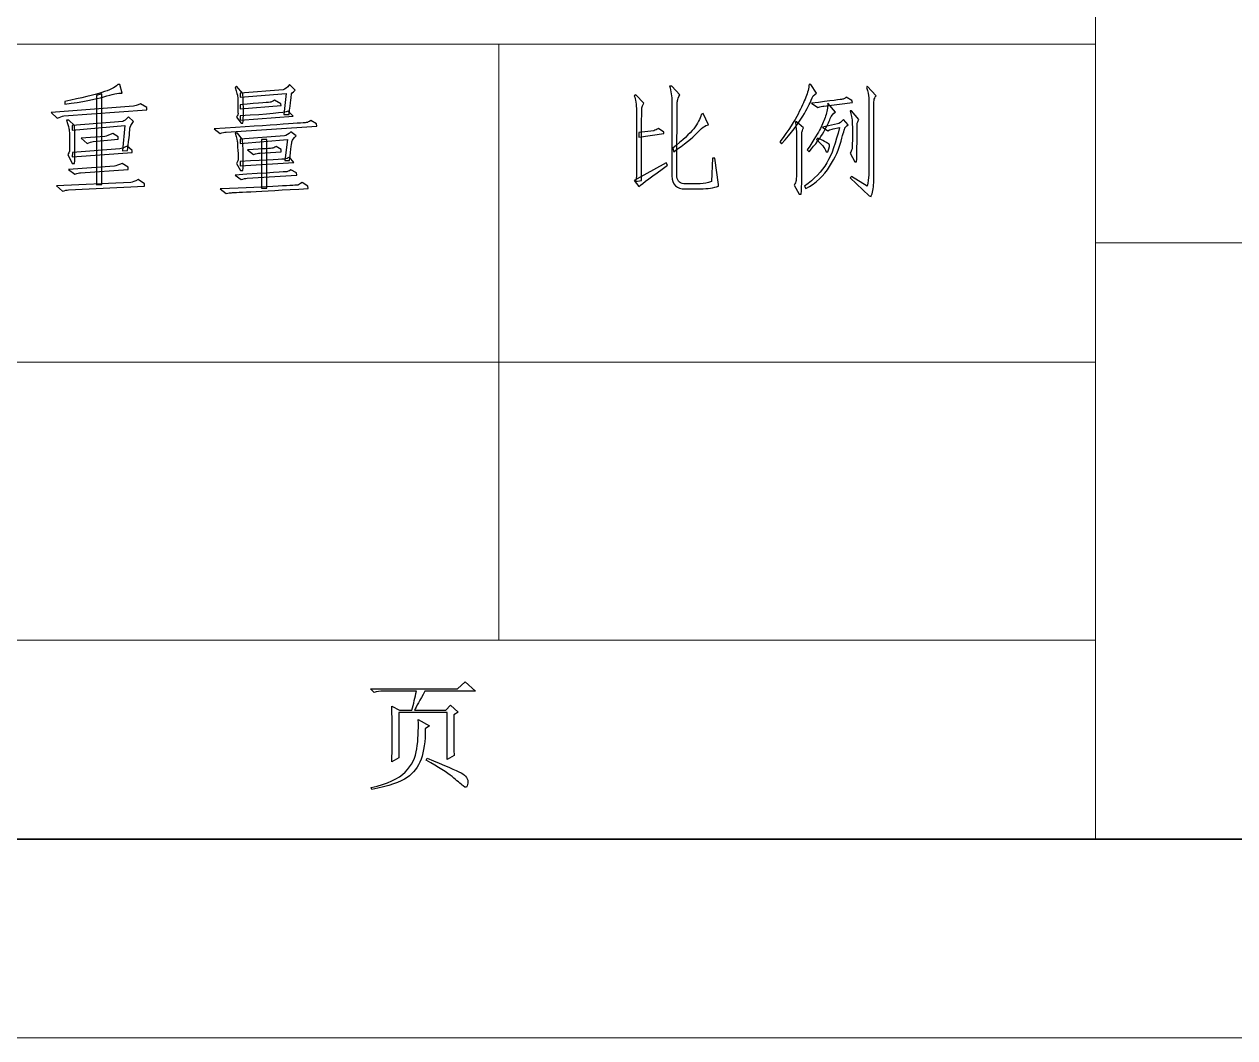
# Model space of a CAD drawing. Header units: millimetres. Extents: x -894 to 2281, y 379 to 1725.
# Drawn here: x -316.6 to -179.7, y 378.7 to 493.3 of the extents above; entities that cross this region are included whole.
import ezdxf

# ---------------------------------------------------------------- set-up
doc = ezdxf.new("R2010")
doc.units = ezdxf.units.MM
doc.layers.add('layer 1', color=7, linetype='Continuous')

msp = doc.modelspace()

# ---------------------------------------------------------------- linework, layer by layer
at = {"layer": 'layer 1', "color": 1, "lineweight": 9}
for points in [[(-195.427, 603.34), (-195.427, 603.34), (-195.427, 401.164), (-195.427, 401.164)], [(-195.427, 491.02), (-195.427, 491.02), (-773.752, 491.02), (-773.752, 491.02)], [(-262.898, 491.02), (-262.898, 491.02), (-262.898, 491.02), (-262.898, 491.02)], [(-262.898, 491.02), (-262.898, 491.02), (-262.898, 423.628), (-262.898, 423.628)], [(-195.427, 491.02), (-195.427, 491.02), (-195.427, 491.02), (-195.427, 491.02)], [(93.735, 468.556), (93.735, 468.556), (-195.427, 468.556), (-195.427, 468.556)], [(-195.427, 455.078), (-195.427, 455.078), (-484.589, 455.078), (-484.589, 455.078)], [(-195.427, 455.078), (-195.427, 455.078), (-195.427, 455.078), (-195.427, 455.078)], [(-195.427, 423.628), (-195.427, 423.628), (-773.752, 423.628), (-773.752, 423.628)], [(-195.427, 423.628), (-195.427, 423.628), (-195.427, 423.628), (-195.427, 423.628)], [(-894.236, 378.7), (-894.236, 378.7), (117.832, 378.7), (117.832, 378.7)]]:
    msp.add_open_spline(points, degree=3, dxfattribs=at)
at = {"layer": 'layer 1', "color": 1}
for points, knots in [([(-307.56, 485.068), (-308.508, 484.787), (-309.981, 484.506), (-311.983, 484.225), (-311.983, 484.225), (-311.983, 484.225), (-311.983, 484.54), (-311.983, 484.54), (-311.983, 484.54), (-310.053, 484.926), (-308.658, 485.258), (-307.798, 485.539), (-307.798, 485.539), (-306.938, 485.82), (-306.331, 486.119), (-305.981, 486.436), (-305.981, 486.436), (-305.981, 486.436), (-305.769, 486.436), (-305.769, 486.436), (-305.769, 486.436), (-305.769, 486.436), (-305.507, 485.488), (-305.507, 485.488), (-305.507, 485.488), (-305.929, 485.488), (-306.612, 485.348), (-307.56, 485.068)], [0, 0, 0, 0, 0.1428571, 0.1428571, 0.1428571, 0.1428571, 0.2857143, 0.2857143, 0.2857143, 0.2857143, 0.4285714, 0.4285714, 0.4285714, 0.4285714, 0.5714286, 0.5714286, 0.5714286, 0.5714286, 0.7142857, 0.7142857, 0.7142857, 0.7142857, 0.8571429, 0.8571429, 0.8571429, 0.8571429, 1, 1, 1, 1]), ([(-291.83, 485.436), (-291.76, 483.785), (-291.76, 482.662), (-291.83, 482.066), (-291.83, 482.066), (-291.83, 482.066), (-292.041, 482.066), (-292.041, 482.066), (-292.041, 482.066), (-292.041, 482.066), (-292.567, 482.749), (-292.567, 482.749), (-292.567, 482.749), (-292.425, 482.96), (-292.365, 483.102), (-292.383, 483.172), (-292.383, 483.172), (-292.401, 483.241), (-292.41, 483.558), (-292.41, 484.12), (-292.41, 484.12), (-292.41, 484.681), (-292.419, 485.014), (-292.434, 485.119), (-292.434, 485.119), (-292.452, 485.225), (-292.549, 485.557), (-292.724, 486.119), (-292.724, 486.119), (-292.724, 486.119), (-292.567, 486.278), (-292.567, 486.278), (-292.567, 486.278), (-292.567, 486.278), (-291.83, 485.436), (-291.83, 485.436)], [0, 0, 0, 0, 0.1111111, 0.1111111, 0.1111111, 0.1111111, 0.2222222, 0.2222222, 0.2222222, 0.2222222, 0.3333333, 0.3333333, 0.3333333, 0.3333333, 0.4444444, 0.4444444, 0.4444444, 0.4444444, 0.5555556, 0.5555556, 0.5555556, 0.5555556, 0.6666667, 0.6666667, 0.6666667, 0.6666667, 0.7777778, 0.7777778, 0.7777778, 0.7777778, 0.8888889, 0.8888889, 0.8888889, 0.8888889, 1, 1, 1, 1]), ([(-286.618, 483.066), (-286.618, 483.066), (-287.196, 483.066), (-287.196, 483.066), (-287.196, 483.066), (-287.196, 483.066), (-286.933, 485.436), (-286.933, 485.436), (-286.933, 485.436), (-286.933, 485.436), (-292.144, 485.014), (-292.144, 485.014), (-292.144, 485.014), (-292.144, 485.014), (-292.144, 485.488), (-292.144, 485.488), (-292.144, 485.488), (-292.144, 485.488), (-287.301, 485.856), (-287.301, 485.856), (-287.301, 485.856), (-287.09, 485.892), (-286.845, 486.085), (-286.564, 486.436), (-286.564, 486.436), (-286.564, 486.436), (-285.933, 485.804), (-285.933, 485.804), (-285.933, 485.804), (-286.214, 485.557), (-286.353, 485.391), (-286.353, 485.303), (-286.353, 485.303), (-286.353, 485.216), (-286.441, 484.47), (-286.618, 483.066)], [0, 0, 0, 0, 0.1111111, 0.1111111, 0.1111111, 0.1111111, 0.2222222, 0.2222222, 0.2222222, 0.2222222, 0.3333333, 0.3333333, 0.3333333, 0.3333333, 0.4444444, 0.4444444, 0.4444444, 0.4444444, 0.5555556, 0.5555556, 0.5555556, 0.5555556, 0.6666667, 0.6666667, 0.6666667, 0.6666667, 0.7777778, 0.7777778, 0.7777778, 0.7777778, 0.8888889, 0.8888889, 0.8888889, 0.8888889, 1, 1, 1, 1]), ([(-238.749, 478.117), (-238.749, 478.117), (-238.486, 478.117), (-238.486, 478.117), (-238.486, 478.117), (-238.486, 478.117), (-238.066, 475.168), (-238.066, 475.168), (-238.066, 475.168), (-238.066, 475.168), (-238.066, 474.959), (-238.066, 474.959), (-238.066, 474.959), (-238.591, 474.781), (-239.259, 474.678), (-240.065, 474.642), (-240.065, 474.642), (-240.065, 474.642), (-241.804, 474.642), (-241.804, 474.642), (-241.804, 474.642), (-242.785, 474.642), (-243.295, 475.134), (-243.331, 476.116), (-243.331, 476.116), (-243.331, 476.116), (-243.331, 484.488), (-243.331, 484.488), (-243.331, 484.488), (-243.331, 485.119), (-243.419, 485.717), (-243.594, 486.278), (-243.594, 486.278), (-243.594, 486.278), (-243.331, 486.278), (-243.331, 486.278), (-243.331, 486.278), (-243.331, 486.278), (-242.435, 485.276), (-242.435, 485.276), (-242.435, 485.276), (-242.577, 484.996), (-242.664, 484.787), (-242.698, 484.645), (-242.698, 484.645), (-242.734, 484.506), (-242.752, 481.626), (-242.752, 476.01), (-242.752, 476.01), (-242.716, 475.484), (-242.383, 475.222), (-241.75, 475.222), (-241.75, 475.222), (-241.75, 475.222), (-240.119, 475.222), (-240.119, 475.222), (-240.119, 475.222), (-239.697, 475.255), (-239.277, 475.343), (-238.854, 475.484), (-238.854, 475.484), (-238.854, 475.484), (-238.749, 478.117), (-238.749, 478.117)], [0, 0, 0, 0, 0.0625, 0.0625, 0.0625, 0.0625, 0.125, 0.125, 0.125, 0.125, 0.1875, 0.1875, 0.1875, 0.1875, 0.25, 0.25, 0.25, 0.25, 0.3125, 0.3125, 0.3125, 0.3125, 0.375, 0.375, 0.375, 0.375, 0.4375, 0.4375, 0.4375, 0.4375, 0.5, 0.5, 0.5, 0.5, 0.5625, 0.5625, 0.5625, 0.5625, 0.625, 0.625, 0.625, 0.625, 0.6875, 0.6875, 0.6875, 0.6875, 0.75, 0.75, 0.75, 0.75, 0.8125, 0.8125, 0.8125, 0.8125, 0.875, 0.875, 0.875, 0.875, 0.9375, 0.9375, 0.9375, 0.9375, 1, 1, 1, 1]), ([(-226.968, 485.488), (-227.249, 485.312), (-227.451, 485.05), (-227.572, 484.697), (-227.572, 484.697), (-227.696, 484.346), (-228.012, 483.742), (-228.52, 482.882), (-228.52, 482.882), (-229.03, 482.021), (-229.827, 480.977), (-230.917, 479.748), (-230.917, 479.748), (-230.917, 479.748), (-231.126, 479.959), (-231.126, 479.959), (-231.126, 479.959), (-230.108, 481.327), (-229.416, 482.381), (-229.048, 483.118), (-229.048, 483.118), (-228.68, 483.854), (-228.39, 484.488), (-228.179, 485.014), (-228.179, 485.014), (-227.967, 485.539), (-227.844, 486.031), (-227.81, 486.487), (-227.81, 486.487), (-227.81, 486.487), (-227.599, 486.436), (-227.599, 486.436), (-227.599, 486.436), (-227.599, 486.436), (-226.968, 485.488), (-226.968, 485.488)], [0, 0, 0, 0, 0.1111111, 0.1111111, 0.1111111, 0.1111111, 0.2222222, 0.2222222, 0.2222222, 0.2222222, 0.3333333, 0.3333333, 0.3333333, 0.3333333, 0.4444444, 0.4444444, 0.4444444, 0.4444444, 0.5555556, 0.5555556, 0.5555556, 0.5555556, 0.6666667, 0.6666667, 0.6666667, 0.6666667, 0.7777778, 0.7777778, 0.7777778, 0.7777778, 0.8888889, 0.8888889, 0.8888889, 0.8888889, 1, 1, 1, 1]), ([(-221.228, 474.959), (-221.123, 475.415), (-221.071, 475.835), (-221.071, 476.221), (-221.071, 476.221), (-221.071, 476.221), (-221.071, 484.962), (-221.071, 484.962), (-221.071, 484.962), (-221.071, 485.243), (-221.159, 485.629), (-221.334, 486.119), (-221.334, 486.119), (-221.334, 486.119), (-221.228, 486.278), (-221.228, 486.278), (-221.228, 486.278), (-221.228, 486.278), (-220.229, 485.171), (-220.229, 485.171), (-220.229, 485.171), (-220.368, 484.996), (-220.446, 484.838), (-220.464, 484.697), (-220.464, 484.697), (-220.482, 484.558), (-220.491, 481.433), (-220.491, 475.327), (-220.491, 475.327), (-220.527, 474.694), (-220.631, 474.186), (-220.808, 473.8), (-220.808, 473.8), (-220.808, 473.8), (-221.017, 473.851), (-221.017, 473.851), (-221.017, 473.851), (-221.017, 473.851), (-223.176, 475.904), (-223.176, 475.904), (-223.176, 475.904), (-223.176, 475.904), (-223.019, 476.064), (-223.019, 476.064), (-223.019, 476.064), (-223.019, 476.064), (-221.228, 474.959), (-221.228, 474.959)], [0, 0, 0, 0, 0.0833333, 0.0833333, 0.0833333, 0.0833333, 0.1666667, 0.1666667, 0.1666667, 0.1666667, 0.25, 0.25, 0.25, 0.25, 0.3333333, 0.3333333, 0.3333333, 0.3333333, 0.4166667, 0.4166667, 0.4166667, 0.4166667, 0.5, 0.5, 0.5, 0.5, 0.5833333, 0.5833333, 0.5833333, 0.5833333, 0.6666667, 0.6666667, 0.6666667, 0.6666667, 0.75, 0.75, 0.75, 0.75, 0.8333333, 0.8333333, 0.8333333, 0.8333333, 0.9166667, 0.9166667, 0.9166667, 0.9166667, 1, 1, 1, 1]), ([(-308.402, 475.116), (-308.402, 475.116), (-308.402, 485.225), (-308.402, 485.225), (-308.402, 485.225), (-308.402, 485.225), (-307.771, 485.382), (-307.771, 485.382), (-307.771, 485.382), (-307.771, 485.382), (-307.771, 475.168), (-307.771, 475.168), (-307.771, 475.168), (-307.771, 475.168), (-308.402, 475.116), (-308.402, 475.116)], [0, 0, 0, 0, 0.25, 0.25, 0.25, 0.25, 0.5, 0.5, 0.5, 0.5, 0.75, 0.75, 0.75, 0.75, 1, 1, 1, 1]), ([(-292.144, 484.171), (-289.898, 484.346), (-288.741, 484.443), (-288.672, 484.461), (-288.672, 484.461), (-288.6, 484.479), (-288.46, 484.558), (-288.249, 484.697), (-288.249, 484.697), (-288.249, 484.697), (-287.564, 484.277), (-287.564, 484.277), (-287.564, 484.277), (-287.564, 484.277), (-287.512, 484.066), (-287.512, 484.066), (-287.512, 484.066), (-287.512, 484.066), (-292.144, 483.697), (-292.144, 483.697), (-292.144, 483.697), (-292.144, 483.697), (-292.144, 484.171), (-292.144, 484.171)], [0, 0, 0, 0, 0.1666667, 0.1666667, 0.1666667, 0.1666667, 0.3333333, 0.3333333, 0.3333333, 0.3333333, 0.5, 0.5, 0.5, 0.5, 0.6666667, 0.6666667, 0.6666667, 0.6666667, 0.8333333, 0.8333333, 0.8333333, 0.8333333, 1, 1, 1, 1]), ([(-247.332, 483.486), (-247.332, 484.225), (-247.42, 484.787), (-247.595, 485.171), (-247.595, 485.171), (-247.595, 485.171), (-247.384, 485.276), (-247.384, 485.276), (-247.384, 485.276), (-247.384, 485.276), (-246.49, 484.328), (-246.49, 484.328), (-246.49, 484.328), (-246.629, 484.12), (-246.708, 483.944), (-246.726, 483.803), (-246.726, 483.803), (-246.744, 483.664), (-246.753, 480.925), (-246.753, 475.59), (-246.753, 475.59), (-246.753, 475.59), (-247.438, 475.484), (-247.438, 475.484), (-247.438, 475.484), (-247.438, 475.484), (-247.332, 476.064), (-247.332, 476.064), (-247.332, 476.064), (-247.332, 476.064), (-247.332, 483.486), (-247.332, 483.486)], [0, 0, 0, 0, 0.125, 0.125, 0.125, 0.125, 0.25, 0.25, 0.25, 0.25, 0.375, 0.375, 0.375, 0.375, 0.5, 0.5, 0.5, 0.5, 0.625, 0.625, 0.625, 0.625, 0.75, 0.75, 0.75, 0.75, 0.875, 0.875, 0.875, 0.875, 1, 1, 1, 1]), ([(-227.547, 484.328), (-225.301, 484.609), (-224.133, 484.76), (-224.045, 484.778), (-224.045, 484.778), (-223.958, 484.793), (-223.809, 484.874), (-223.598, 485.014), (-223.598, 485.014), (-223.598, 485.014), (-222.967, 484.645), (-222.967, 484.645), (-222.967, 484.645), (-222.967, 484.645), (-222.913, 484.434), (-222.913, 484.434), (-222.913, 484.434), (-222.913, 484.434), (-226.125, 484.014), (-226.125, 484.014), (-226.125, 484.014), (-226.301, 484.014), (-226.527, 483.96), (-226.808, 483.854), (-226.808, 483.854), (-226.808, 483.854), (-227.547, 484.328), (-227.547, 484.328)], [0, 0, 0, 0, 0.1428571, 0.1428571, 0.1428571, 0.1428571, 0.2857143, 0.2857143, 0.2857143, 0.2857143, 0.4285714, 0.4285714, 0.4285714, 0.4285714, 0.5714286, 0.5714286, 0.5714286, 0.5714286, 0.7142857, 0.7142857, 0.7142857, 0.7142857, 0.8571429, 0.8571429, 0.8571429, 0.8571429, 1, 1, 1, 1]), ([(-302.717, 483.592), (-302.717, 483.592), (-312.089, 482.909), (-312.089, 482.909), (-312.089, 482.909), (-312.3, 482.873), (-312.545, 482.785), (-312.825, 482.644), (-312.825, 482.644), (-312.825, 482.644), (-313.511, 483.277), (-313.511, 483.277), (-313.511, 483.277), (-313.511, 483.277), (-304.19, 484.014), (-304.19, 484.014), (-304.19, 484.014), (-304.051, 484.014), (-303.788, 484.102), (-303.402, 484.277), (-303.402, 484.277), (-303.402, 484.277), (-302.717, 483.854), (-302.717, 483.854), (-302.717, 483.854), (-302.717, 483.854), (-302.717, 483.592), (-302.717, 483.592)], [0, 0, 0, 0, 0.1428571, 0.1428571, 0.1428571, 0.1428571, 0.2857143, 0.2857143, 0.2857143, 0.2857143, 0.4285714, 0.4285714, 0.4285714, 0.4285714, 0.5714286, 0.5714286, 0.5714286, 0.5714286, 0.7142857, 0.7142857, 0.7142857, 0.7142857, 0.8571429, 0.8571429, 0.8571429, 0.8571429, 1, 1, 1, 1]), ([(-292.144, 482.909), (-288.986, 483.084), (-287.18, 483.259), (-286.722, 483.434), (-286.722, 483.434), (-286.722, 483.434), (-286.144, 482.855), (-286.144, 482.855), (-286.144, 482.855), (-286.144, 482.855), (-292.144, 482.435), (-292.144, 482.435), (-292.144, 482.435), (-292.144, 482.435), (-292.144, 482.909), (-292.144, 482.909)], [0, 0, 0, 0, 0.25, 0.25, 0.25, 0.25, 0.5, 0.5, 0.5, 0.5, 0.75, 0.75, 0.75, 0.75, 1, 1, 1, 1]), ([(-226.521, 481.487), (-226.292, 481.943), (-226.098, 482.408), (-225.941, 482.882), (-225.941, 482.882), (-225.782, 483.356), (-225.703, 483.839), (-225.703, 484.328), (-225.703, 484.328), (-225.703, 484.328), (-224.809, 483.329), (-224.809, 483.329), (-224.809, 483.329), (-225.09, 483.19), (-225.292, 482.942), (-225.413, 482.592), (-225.413, 482.592), (-225.537, 482.242), (-225.782, 481.741), (-226.152, 481.091), (-226.152, 481.091), (-226.521, 480.442), (-227.073, 479.696), (-227.81, 478.854), (-227.81, 478.854), (-227.81, 478.854), (-228.021, 479.065), (-228.021, 479.065), (-228.021, 479.065), (-227.249, 480.222), (-226.748, 481.031), (-226.521, 481.487)], [0, 0, 0, 0, 0.125, 0.125, 0.125, 0.125, 0.25, 0.25, 0.25, 0.25, 0.375, 0.375, 0.375, 0.375, 0.5, 0.5, 0.5, 0.5, 0.625, 0.625, 0.625, 0.625, 0.75, 0.75, 0.75, 0.75, 0.875, 0.875, 0.875, 0.875, 1, 1, 1, 1]), ([(-223.176, 483.486), (-223.176, 483.486), (-223.019, 483.486), (-223.019, 483.486), (-223.019, 483.486), (-223.019, 483.486), (-222.176, 482.486), (-222.176, 482.486), (-222.176, 482.486), (-222.282, 482.311), (-222.342, 482.17), (-222.36, 482.066), (-222.36, 482.066), (-222.378, 481.961), (-222.387, 481.433), (-222.387, 480.485), (-222.387, 480.485), (-222.387, 479.539), (-222.405, 478.609), (-222.439, 477.695), (-222.439, 477.695), (-222.439, 477.695), (-222.65, 477.695), (-222.65, 477.695), (-222.65, 477.695), (-222.65, 477.695), (-223.176, 478.697), (-223.176, 478.697), (-223.176, 478.697), (-223.07, 478.872), (-223.001, 479.011), (-222.967, 479.117), (-222.967, 479.117), (-222.931, 479.222), (-222.913, 479.766), (-222.913, 480.75), (-222.913, 480.75), (-222.913, 481.732), (-222.922, 482.302), (-222.94, 482.459), (-222.94, 482.459), (-222.958, 482.619), (-223.037, 482.96), (-223.176, 483.486)], [0, 0, 0, 0, 0.0909091, 0.0909091, 0.0909091, 0.0909091, 0.1818182, 0.1818182, 0.1818182, 0.1818182, 0.2727273, 0.2727273, 0.2727273, 0.2727273, 0.3636364, 0.3636364, 0.3636364, 0.3636364, 0.4545455, 0.4545455, 0.4545455, 0.4545455, 0.5454545, 0.5454545, 0.5454545, 0.5454545, 0.6363636, 0.6363636, 0.6363636, 0.6363636, 0.7272727, 0.7272727, 0.7272727, 0.7272727, 0.8181818, 0.8181818, 0.8181818, 0.8181818, 0.9090909, 0.9090909, 0.9090909, 0.9090909, 1, 1, 1, 1]), ([(-311.615, 478.537), (-311.475, 478.818), (-311.412, 479.038), (-311.43, 479.195), (-311.43, 479.195), (-311.448, 479.355), (-311.457, 479.723), (-311.457, 480.301), (-311.457, 480.301), (-311.457, 480.88), (-311.466, 481.231), (-311.482, 481.354), (-311.482, 481.354), (-311.5, 481.478), (-311.597, 481.837), (-311.772, 482.435), (-311.772, 482.435), (-311.772, 482.435), (-311.509, 482.435), (-311.509, 482.435), (-311.509, 482.435), (-311.509, 482.435), (-310.878, 481.801), (-310.878, 481.801), (-310.878, 481.801), (-310.808, 479.766), (-310.808, 478.344), (-310.878, 477.538), (-310.878, 477.538), (-310.878, 477.538), (-311.141, 477.538), (-311.141, 477.538), (-311.141, 477.538), (-311.141, 477.538), (-311.615, 478.537), (-311.615, 478.537)], [0, 0, 0, 0, 0.1111111, 0.1111111, 0.1111111, 0.1111111, 0.2222222, 0.2222222, 0.2222222, 0.2222222, 0.3333333, 0.3333333, 0.3333333, 0.3333333, 0.4444444, 0.4444444, 0.4444444, 0.4444444, 0.5555556, 0.5555556, 0.5555556, 0.5555556, 0.6666667, 0.6666667, 0.6666667, 0.6666667, 0.7777778, 0.7777778, 0.7777778, 0.7777778, 0.8888889, 0.8888889, 0.8888889, 0.8888889, 1, 1, 1, 1]), ([(-305.455, 478.96), (-305.455, 478.96), (-305.192, 481.801), (-305.192, 481.801), (-305.192, 481.801), (-305.192, 481.801), (-311.141, 481.276), (-311.141, 481.276), (-311.141, 481.276), (-311.141, 481.276), (-311.141, 481.801), (-311.141, 481.801), (-311.141, 481.801), (-311.141, 481.801), (-305.401, 482.275), (-305.401, 482.275), (-305.401, 482.275), (-305.262, 482.311), (-305.051, 482.486), (-304.77, 482.803), (-304.77, 482.803), (-304.77, 482.803), (-304.19, 482.275), (-304.19, 482.275), (-304.19, 482.275), (-304.471, 481.925), (-304.613, 481.671), (-304.613, 481.511), (-304.613, 481.511), (-304.613, 481.354), (-304.7, 480.521), (-304.875, 479.011), (-304.875, 479.011), (-304.875, 479.011), (-305.455, 478.96), (-305.455, 478.96)], [0, 0, 0, 0, 0.1111111, 0.1111111, 0.1111111, 0.1111111, 0.2222222, 0.2222222, 0.2222222, 0.2222222, 0.3333333, 0.3333333, 0.3333333, 0.3333333, 0.4444444, 0.4444444, 0.4444444, 0.4444444, 0.5555556, 0.5555556, 0.5555556, 0.5555556, 0.6666667, 0.6666667, 0.6666667, 0.6666667, 0.7777778, 0.7777778, 0.7777778, 0.7777778, 0.8888889, 0.8888889, 0.8888889, 0.8888889, 1, 1, 1, 1]), ([(-295.094, 481.433), (-288.18, 481.889), (-284.686, 482.127), (-284.617, 482.145), (-284.617, 482.145), (-284.547, 482.163), (-284.388, 482.242), (-284.143, 482.381), (-284.143, 482.381), (-284.143, 482.381), (-283.512, 482.012), (-283.512, 482.012), (-283.512, 482.012), (-283.512, 482.012), (-283.458, 481.75), (-283.458, 481.75), (-283.458, 481.75), (-283.458, 481.75), (-293.726, 481.064), (-293.726, 481.064), (-293.726, 481.064), (-293.901, 481.064), (-294.128, 481.013), (-294.409, 480.907), (-294.409, 480.907), (-294.409, 480.907), (-295.094, 481.433), (-295.094, 481.433)], [0, 0, 0, 0, 0.1428571, 0.1428571, 0.1428571, 0.1428571, 0.2857143, 0.2857143, 0.2857143, 0.2857143, 0.4285714, 0.4285714, 0.4285714, 0.4285714, 0.5714286, 0.5714286, 0.5714286, 0.5714286, 0.7142857, 0.7142857, 0.7142857, 0.7142857, 0.8571429, 0.8571429, 0.8571429, 0.8571429, 1, 1, 1, 1]), ([(-243.226, 479.274), (-242.103, 480.152), (-241.312, 480.88), (-240.856, 481.46), (-240.856, 481.46), (-240.4, 482.039), (-240.119, 482.574), (-240.013, 483.066), (-240.013, 483.066), (-240.013, 483.066), (-239.802, 483.172), (-239.802, 483.172), (-239.802, 483.172), (-239.802, 483.172), (-239.171, 481.907), (-239.171, 481.907), (-239.171, 481.907), (-239.557, 481.837), (-240.004, 481.52), (-240.514, 480.959), (-240.514, 480.959), (-241.022, 480.397), (-241.891, 479.696), (-243.12, 478.854), (-243.12, 478.854), (-243.12, 478.854), (-243.226, 479.274), (-243.226, 479.274)], [0, 0, 0, 0, 0.1428571, 0.1428571, 0.1428571, 0.1428571, 0.2857143, 0.2857143, 0.2857143, 0.2857143, 0.4285714, 0.4285714, 0.4285714, 0.4285714, 0.5714286, 0.5714286, 0.5714286, 0.5714286, 0.7142857, 0.7142857, 0.7142857, 0.7142857, 0.8571429, 0.8571429, 0.8571429, 0.8571429, 1, 1, 1, 1]), ([(-228.441, 481.538), (-228.547, 481.327), (-228.608, 481.17), (-228.626, 481.064), (-228.626, 481.064), (-228.644, 480.959), (-228.644, 480.004), (-228.626, 478.196), (-228.626, 478.196), (-228.608, 476.387), (-228.635, 475.01), (-228.704, 474.062), (-228.704, 474.062), (-228.704, 474.062), (-228.915, 474.062), (-228.915, 474.062), (-228.915, 474.062), (-228.915, 474.062), (-229.495, 475.062), (-229.495, 475.062), (-229.495, 475.062), (-229.389, 475.273), (-229.32, 475.448), (-229.284, 475.59), (-229.284, 475.59), (-229.248, 475.729), (-229.232, 476.608), (-229.232, 478.223), (-229.232, 478.223), (-229.232, 479.836), (-229.232, 480.741), (-229.232, 480.934), (-229.232, 480.934), (-229.232, 481.127), (-229.266, 481.556), (-229.335, 482.224), (-229.335, 482.224), (-229.335, 482.224), (-229.232, 482.224), (-229.232, 482.224), (-229.232, 482.224), (-229.232, 482.224), (-228.441, 481.538), (-228.441, 481.538)], [0, 0, 0, 0, 0.0909091, 0.0909091, 0.0909091, 0.0909091, 0.1818182, 0.1818182, 0.1818182, 0.1818182, 0.2727273, 0.2727273, 0.2727273, 0.2727273, 0.3636364, 0.3636364, 0.3636364, 0.3636364, 0.4545455, 0.4545455, 0.4545455, 0.4545455, 0.5454545, 0.5454545, 0.5454545, 0.5454545, 0.6363636, 0.6363636, 0.6363636, 0.6363636, 0.7272727, 0.7272727, 0.7272727, 0.7272727, 0.8181818, 0.8181818, 0.8181818, 0.8181818, 0.9090909, 0.9090909, 0.9090909, 0.9090909, 1, 1, 1, 1]), ([(-225.809, 477.589), (-225.247, 478.537), (-224.773, 479.872), (-224.387, 481.592), (-224.387, 481.592), (-224.387, 481.592), (-225.072, 481.433), (-225.072, 481.433), (-225.072, 481.433), (-225.213, 481.433), (-225.422, 481.363), (-225.703, 481.224), (-225.703, 481.224), (-225.703, 481.224), (-226.283, 481.644), (-226.283, 481.644), (-226.283, 481.644), (-226.283, 481.644), (-224.598, 482.012), (-224.598, 482.012), (-224.598, 482.012), (-224.387, 482.048), (-224.16, 482.206), (-223.913, 482.486), (-223.913, 482.486), (-223.913, 482.486), (-223.387, 481.907), (-223.387, 481.907), (-223.387, 481.907), (-223.598, 481.732), (-223.719, 481.608), (-223.755, 481.538), (-223.755, 481.538), (-223.791, 481.469), (-223.931, 480.977), (-224.178, 480.065), (-224.178, 480.065), (-224.423, 479.153), (-224.861, 478.187), (-225.494, 477.169), (-225.494, 477.169), (-226.125, 476.152), (-227.019, 475.327), (-228.179, 474.694), (-228.179, 474.694), (-228.179, 474.694), (-228.336, 474.959), (-228.336, 474.959), (-228.336, 474.959), (-227.213, 475.765), (-226.37, 476.644), (-225.809, 477.589)], [0, 0, 0, 0, 0.0769231, 0.0769231, 0.0769231, 0.0769231, 0.1538462, 0.1538462, 0.1538462, 0.1538462, 0.2307692, 0.2307692, 0.2307692, 0.2307692, 0.3076923, 0.3076923, 0.3076923, 0.3076923, 0.3846154, 0.3846154, 0.3846154, 0.3846154, 0.4615385, 0.4615385, 0.4615385, 0.4615385, 0.5384615, 0.5384615, 0.5384615, 0.5384615, 0.6153846, 0.6153846, 0.6153846, 0.6153846, 0.6923077, 0.6923077, 0.6923077, 0.6923077, 0.7692308, 0.7692308, 0.7692308, 0.7692308, 0.8461538, 0.8461538, 0.8461538, 0.8461538, 0.9230769, 0.9230769, 0.9230769, 0.9230769, 1, 1, 1, 1]), ([(-305.929, 480.539), (-305.929, 480.539), (-305.929, 480.276), (-305.929, 480.276), (-305.929, 480.276), (-305.929, 480.276), (-308.771, 480.013), (-308.771, 480.013), (-308.771, 480.013), (-308.948, 479.977), (-309.175, 479.908), (-309.456, 479.802), (-309.456, 479.802), (-309.456, 479.802), (-310.141, 480.382), (-310.141, 480.382), (-310.141, 480.382), (-310.141, 480.382), (-307.454, 480.59), (-307.454, 480.59), (-307.454, 480.59), (-307.279, 480.626), (-306.983, 480.732), (-306.56, 480.907), (-306.56, 480.907), (-306.56, 480.907), (-305.929, 480.539), (-305.929, 480.539)], [0, 0, 0, 0, 0.1428571, 0.1428571, 0.1428571, 0.1428571, 0.2857143, 0.2857143, 0.2857143, 0.2857143, 0.4285714, 0.4285714, 0.4285714, 0.4285714, 0.5714286, 0.5714286, 0.5714286, 0.5714286, 0.7142857, 0.7142857, 0.7142857, 0.7142857, 0.8571429, 0.8571429, 0.8571429, 0.8571429, 1, 1, 1, 1]), ([(-292.567, 477.538), (-292.425, 477.749), (-292.356, 477.915), (-292.356, 478.039), (-292.356, 478.039), (-292.356, 478.16), (-292.374, 478.486), (-292.41, 479.011), (-292.41, 479.011), (-292.443, 479.539), (-292.461, 479.845), (-292.461, 479.932), (-292.461, 479.932), (-292.461, 480.02), (-292.549, 480.364), (-292.724, 480.959), (-292.724, 480.959), (-292.724, 480.959), (-292.461, 480.959), (-292.461, 480.959), (-292.461, 480.959), (-292.461, 480.959), (-291.882, 480.222), (-291.882, 480.222), (-291.882, 480.222), (-291.776, 478.643), (-291.76, 477.486), (-291.83, 476.747), (-291.83, 476.747), (-291.83, 476.747), (-292.093, 476.747), (-292.093, 476.747), (-292.093, 476.747), (-292.093, 476.747), (-292.567, 477.538), (-292.567, 477.538)], [0, 0, 0, 0, 0.1111111, 0.1111111, 0.1111111, 0.1111111, 0.2222222, 0.2222222, 0.2222222, 0.2222222, 0.3333333, 0.3333333, 0.3333333, 0.3333333, 0.4444444, 0.4444444, 0.4444444, 0.4444444, 0.5555556, 0.5555556, 0.5555556, 0.5555556, 0.6666667, 0.6666667, 0.6666667, 0.6666667, 0.7777778, 0.7777778, 0.7777778, 0.7777778, 0.8888889, 0.8888889, 0.8888889, 0.8888889, 1, 1, 1, 1]), ([(-285.828, 480.644), (-286.108, 480.364), (-286.257, 480.17), (-286.275, 480.065), (-286.275, 480.065), (-286.293, 479.959), (-286.389, 479.222), (-286.564, 477.854), (-286.564, 477.854), (-286.564, 477.854), (-287.09, 477.854), (-287.09, 477.854), (-287.09, 477.854), (-287.09, 477.854), (-286.776, 480.222), (-286.776, 480.222), (-286.776, 480.222), (-286.776, 480.222), (-292.144, 479.802), (-292.144, 479.802), (-292.144, 479.802), (-292.144, 479.802), (-292.144, 480.276), (-292.144, 480.276), (-292.144, 480.276), (-292.144, 480.276), (-287.144, 480.644), (-287.144, 480.644), (-287.144, 480.644), (-286.933, 480.678), (-286.688, 480.838), (-286.407, 481.118), (-286.407, 481.118), (-286.407, 481.118), (-285.828, 480.644), (-285.828, 480.644)], [0, 0, 0, 0, 0.1111111, 0.1111111, 0.1111111, 0.1111111, 0.2222222, 0.2222222, 0.2222222, 0.2222222, 0.3333333, 0.3333333, 0.3333333, 0.3333333, 0.4444444, 0.4444444, 0.4444444, 0.4444444, 0.5555556, 0.5555556, 0.5555556, 0.5555556, 0.6666667, 0.6666667, 0.6666667, 0.6666667, 0.7777778, 0.7777778, 0.7777778, 0.7777778, 0.8888889, 0.8888889, 0.8888889, 0.8888889, 1, 1, 1, 1]), ([(-247.069, 481.013), (-247.069, 481.013), (-245.385, 481.224), (-245.385, 481.224), (-245.385, 481.224), (-245.207, 481.294), (-245.032, 481.381), (-244.857, 481.487), (-244.857, 481.487), (-244.857, 481.487), (-244.225, 481.064), (-244.225, 481.064), (-244.225, 481.064), (-244.225, 481.064), (-244.225, 480.907), (-244.225, 480.907), (-244.225, 480.907), (-244.225, 480.907), (-247.069, 480.485), (-247.069, 480.485), (-247.069, 480.485), (-247.069, 480.485), (-247.069, 481.013), (-247.069, 481.013)], [0, 0, 0, 0, 0.1666667, 0.1666667, 0.1666667, 0.1666667, 0.3333333, 0.3333333, 0.3333333, 0.3333333, 0.5, 0.5, 0.5, 0.5, 0.6666667, 0.6666667, 0.6666667, 0.6666667, 0.8333333, 0.8333333, 0.8333333, 0.8333333, 1, 1, 1, 1]), ([(-305.769, 479.171), (-305.594, 479.204), (-305.313, 479.31), (-304.927, 479.485), (-304.927, 479.485), (-304.927, 479.485), (-304.35, 479.011), (-304.35, 479.011), (-304.35, 479.011), (-304.35, 479.011), (-304.35, 478.748), (-304.35, 478.748), (-304.35, 478.748), (-304.35, 478.748), (-311.141, 478.274), (-311.141, 478.274), (-311.141, 478.274), (-311.141, 478.274), (-311.089, 478.748), (-311.089, 478.748), (-311.089, 478.748), (-311.089, 478.748), (-305.769, 479.171), (-305.769, 479.171)], [0, 0, 0, 0, 0.1666667, 0.1666667, 0.1666667, 0.1666667, 0.3333333, 0.3333333, 0.3333333, 0.3333333, 0.5, 0.5, 0.5, 0.5, 0.6666667, 0.6666667, 0.6666667, 0.6666667, 0.8333333, 0.8333333, 0.8333333, 0.8333333, 1, 1, 1, 1]), ([(-287.512, 479.117), (-287.512, 479.117), (-287.512, 478.854), (-287.512, 478.854), (-287.512, 478.854), (-287.512, 478.854), (-289.934, 478.697), (-289.934, 478.697), (-289.934, 478.697), (-290.109, 478.697), (-290.338, 478.643), (-290.619, 478.537), (-290.619, 478.537), (-290.619, 478.537), (-291.302, 479.065), (-291.302, 479.065), (-291.302, 479.065), (-289.514, 479.171), (-288.584, 479.231), (-288.512, 479.249), (-288.512, 479.249), (-288.442, 479.265), (-288.303, 479.328), (-288.092, 479.434), (-288.092, 479.434), (-288.092, 479.434), (-287.512, 479.117), (-287.512, 479.117)], [0, 0, 0, 0, 0.1428571, 0.1428571, 0.1428571, 0.1428571, 0.2857143, 0.2857143, 0.2857143, 0.2857143, 0.4285714, 0.4285714, 0.4285714, 0.4285714, 0.5714286, 0.5714286, 0.5714286, 0.5714286, 0.7142857, 0.7142857, 0.7142857, 0.7142857, 0.8571429, 0.8571429, 0.8571429, 0.8571429, 1, 1, 1, 1]), ([(-289.723, 474.748), (-289.723, 474.748), (-289.723, 480.222), (-289.723, 480.222), (-289.723, 480.222), (-289.723, 480.222), (-289.146, 480.222), (-289.146, 480.222), (-289.146, 480.222), (-289.146, 480.222), (-289.146, 474.748), (-289.146, 474.748), (-289.146, 474.748), (-289.146, 474.748), (-289.723, 474.748), (-289.723, 474.748)], [0, 0, 0, 0, 0.25, 0.25, 0.25, 0.25, 0.5, 0.5, 0.5, 0.5, 0.75, 0.75, 0.75, 0.75, 1, 1, 1, 1]), ([(-225.546, 479.696), (-225.44, 479.627), (-225.494, 479.346), (-225.703, 478.854), (-225.703, 478.854), (-225.703, 478.854), (-225.863, 478.854), (-225.863, 478.854), (-225.863, 478.854), (-226.038, 479.274), (-226.406, 479.732), (-226.968, 480.222), (-226.968, 480.222), (-226.968, 480.222), (-226.808, 480.382), (-226.808, 480.382), (-226.808, 480.382), (-226.352, 480.17), (-226.056, 480.02), (-225.914, 479.932), (-225.914, 479.932), (-225.775, 479.845), (-225.651, 479.766), (-225.546, 479.696)], [0, 0, 0, 0, 0.1666667, 0.1666667, 0.1666667, 0.1666667, 0.3333333, 0.3333333, 0.3333333, 0.3333333, 0.5, 0.5, 0.5, 0.5, 0.6666667, 0.6666667, 0.6666667, 0.6666667, 0.8333333, 0.8333333, 0.8333333, 0.8333333, 1, 1, 1, 1]), ([(-292.144, 477.275), (-292.144, 477.275), (-292.144, 477.749), (-292.144, 477.749), (-292.144, 477.749), (-288.88, 477.924), (-287.187, 478.021), (-287.065, 478.039), (-287.065, 478.039), (-286.942, 478.054), (-286.776, 478.117), (-286.564, 478.223), (-286.564, 478.223), (-286.564, 478.223), (-286.09, 477.643), (-286.09, 477.643), (-286.09, 477.643), (-286.09, 477.643), (-292.144, 477.275), (-292.144, 477.275)], [0, 0, 0, 0, 0.2, 0.2, 0.2, 0.2, 0.4, 0.4, 0.4, 0.4, 0.6, 0.6, 0.6, 0.6, 0.8, 0.8, 0.8, 0.8, 1, 1, 1, 1]), ([(-304.824, 477.115), (-304.824, 477.115), (-304.824, 476.852), (-304.824, 476.852), (-304.824, 476.852), (-304.824, 476.852), (-310.193, 476.484), (-310.193, 476.484), (-310.193, 476.484), (-310.334, 476.484), (-310.543, 476.432), (-310.824, 476.327), (-310.824, 476.327), (-310.824, 476.327), (-311.563, 476.852), (-311.563, 476.852), (-311.563, 476.852), (-311.563, 476.852), (-306.349, 477.221), (-306.349, 477.221), (-306.349, 477.221), (-306.174, 477.257), (-305.893, 477.362), (-305.507, 477.538), (-305.507, 477.538), (-305.507, 477.538), (-304.824, 477.115), (-304.824, 477.115)], [0, 0, 0, 0, 0.1428571, 0.1428571, 0.1428571, 0.1428571, 0.2857143, 0.2857143, 0.2857143, 0.2857143, 0.4285714, 0.4285714, 0.4285714, 0.4285714, 0.5714286, 0.5714286, 0.5714286, 0.5714286, 0.7142857, 0.7142857, 0.7142857, 0.7142857, 0.8571429, 0.8571429, 0.8571429, 0.8571429, 1, 1, 1, 1]), ([(-291.356, 475.853), (-291.531, 475.853), (-291.76, 475.801), (-292.041, 475.696), (-292.041, 475.696), (-292.041, 475.696), (-292.724, 476.221), (-292.724, 476.221), (-292.724, 476.221), (-288.898, 476.466), (-286.951, 476.59), (-286.881, 476.59), (-286.881, 476.59), (-286.809, 476.59), (-286.652, 476.659), (-286.407, 476.801), (-286.407, 476.801), (-286.407, 476.801), (-285.776, 476.484), (-285.776, 476.484), (-285.776, 476.484), (-285.776, 476.484), (-285.722, 476.221), (-285.722, 476.221), (-285.722, 476.221), (-285.722, 476.221), (-291.356, 475.853), (-291.356, 475.853)], [0, 0, 0, 0, 0.1428571, 0.1428571, 0.1428571, 0.1428571, 0.2857143, 0.2857143, 0.2857143, 0.2857143, 0.4285714, 0.4285714, 0.4285714, 0.4285714, 0.5714286, 0.5714286, 0.5714286, 0.5714286, 0.7142857, 0.7142857, 0.7142857, 0.7142857, 0.8571429, 0.8571429, 0.8571429, 0.8571429, 1, 1, 1, 1]), ([(-243.803, 477.326), (-245.56, 476.098), (-246.647, 475.291), (-247.069, 474.905), (-247.069, 474.905), (-247.069, 474.905), (-247.595, 475.59), (-247.595, 475.59), (-247.595, 475.59), (-247.595, 475.59), (-243.963, 477.589), (-243.963, 477.589), (-243.963, 477.589), (-243.963, 477.589), (-243.803, 477.326), (-243.803, 477.326)], [0, 0, 0, 0, 0.25, 0.25, 0.25, 0.25, 0.5, 0.5, 0.5, 0.5, 0.75, 0.75, 0.75, 0.75, 1, 1, 1, 1]), ([(-312.931, 475.01), (-312.931, 475.01), (-304.507, 475.379), (-304.507, 475.379), (-304.507, 475.379), (-304.332, 475.415), (-304.051, 475.52), (-303.665, 475.696), (-303.665, 475.696), (-303.665, 475.696), (-302.979, 475.222), (-302.979, 475.222), (-302.979, 475.222), (-302.979, 475.222), (-302.979, 474.959), (-302.979, 474.959), (-302.979, 474.959), (-302.979, 474.959), (-311.563, 474.536), (-311.563, 474.536), (-311.563, 474.536), (-311.738, 474.536), (-311.965, 474.485), (-312.246, 474.379), (-312.246, 474.379), (-312.246, 474.379), (-312.931, 475.01), (-312.931, 475.01)], [0, 0, 0, 0, 0.1428571, 0.1428571, 0.1428571, 0.1428571, 0.2857143, 0.2857143, 0.2857143, 0.2857143, 0.4285714, 0.4285714, 0.4285714, 0.4285714, 0.5714286, 0.5714286, 0.5714286, 0.5714286, 0.7142857, 0.7142857, 0.7142857, 0.7142857, 0.8571429, 0.8571429, 0.8571429, 0.8571429, 1, 1, 1, 1]), ([(-284.46, 474.694), (-290.179, 474.379), (-293.083, 474.22), (-293.173, 474.22), (-293.173, 474.22), (-293.261, 474.22), (-293.445, 474.186), (-293.726, 474.116), (-293.726, 474.116), (-293.726, 474.116), (-294.409, 474.642), (-294.409, 474.642), (-294.409, 474.642), (-288.618, 474.923), (-285.686, 475.071), (-285.616, 475.089), (-285.616, 475.089), (-285.547, 475.107), (-285.39, 475.204), (-285.142, 475.379), (-285.142, 475.379), (-285.142, 475.379), (-284.511, 474.959), (-284.511, 474.959), (-284.511, 474.959), (-284.511, 474.959), (-284.46, 474.694), (-284.46, 474.694)], [0, 0, 0, 0, 0.1428571, 0.1428571, 0.1428571, 0.1428571, 0.2857143, 0.2857143, 0.2857143, 0.2857143, 0.4285714, 0.4285714, 0.4285714, 0.4285714, 0.5714286, 0.5714286, 0.5714286, 0.5714286, 0.7142857, 0.7142857, 0.7142857, 0.7142857, 0.8571429, 0.8571429, 0.8571429, 0.8571429, 1, 1, 1, 1]), ([(-277.425, 418.14), (-277.425, 418.14), (-277.005, 417.717), (-277.005, 417.717), (-277.005, 417.717), (-276.688, 417.823), (-276.338, 417.875), (-275.952, 417.875), (-275.952, 417.875), (-275.952, 417.875), (-272.214, 417.875), (-272.214, 417.875), (-272.214, 417.875), (-272.355, 417.174), (-272.53, 416.455), (-272.739, 415.716), (-272.739, 415.716), (-272.739, 415.716), (-274.11, 415.716), (-274.11, 415.716), (-274.11, 415.716), (-274.11, 415.716), (-275.004, 416.19), (-275.004, 416.19), (-275.004, 416.19), (-274.97, 415.103), (-274.952, 413.988), (-274.952, 412.847), (-274.952, 412.847), (-274.952, 411.706), (-274.97, 410.715), (-275.004, 409.873), (-275.004, 409.873), (-275.004, 409.873), (-274.215, 410.347), (-274.215, 410.347), (-274.215, 410.347), (-274.215, 410.347), (-274.215, 415.453), (-274.215, 415.453), (-274.215, 415.453), (-274.215, 415.453), (-268.738, 415.453), (-268.738, 415.453), (-268.738, 415.453), (-268.738, 415.453), (-268.738, 410.136), (-268.738, 410.136), (-268.738, 410.136), (-268.738, 410.136), (-267.95, 410.61), (-267.95, 410.61), (-267.95, 410.61), (-267.984, 411.102), (-268.002, 411.785), (-268.002, 412.663), (-268.002, 412.663), (-268.002, 412.663), (-268.002, 415.19), (-268.002, 415.19), (-268.002, 415.19), (-268.002, 415.19), (-267.476, 415.507), (-267.476, 415.507), (-267.476, 415.507), (-267.476, 415.507), (-268.37, 416.295), (-268.37, 416.295), (-268.37, 416.295), (-268.37, 416.295), (-268.898, 415.716), (-268.898, 415.716), (-268.898, 415.716), (-268.898, 415.716), (-272.425, 415.716), (-272.425, 415.716), (-272.425, 415.716), (-272.214, 416.138), (-271.827, 416.857), (-271.266, 417.875), (-271.266, 417.875), (-271.266, 417.875), (-265.528, 417.875), (-265.528, 417.875), (-265.528, 417.875), (-265.528, 417.875), (-266.685, 418.928), (-266.685, 418.928), (-266.685, 418.928), (-266.685, 418.928), (-267.582, 418.14), (-267.582, 418.14), (-267.582, 418.14), (-267.582, 418.14), (-277.425, 418.14), (-277.425, 418.14)], [0, 0, 0, 0, 0.0416667, 0.0416667, 0.0416667, 0.0416667, 0.0833333, 0.0833333, 0.0833333, 0.0833333, 0.125, 0.125, 0.125, 0.125, 0.1666667, 0.1666667, 0.1666667, 0.1666667, 0.2083333, 0.2083333, 0.2083333, 0.2083333, 0.25, 0.25, 0.25, 0.25, 0.2916667, 0.2916667, 0.2916667, 0.2916667, 0.3333333, 0.3333333, 0.3333333, 0.3333333, 0.375, 0.375, 0.375, 0.375, 0.4166667, 0.4166667, 0.4166667, 0.4166667, 0.4583333, 0.4583333, 0.4583333, 0.4583333, 0.5, 0.5, 0.5, 0.5, 0.5416667, 0.5416667, 0.5416667, 0.5416667, 0.5833333, 0.5833333, 0.5833333, 0.5833333, 0.625, 0.625, 0.625, 0.625, 0.6666667, 0.6666667, 0.6666667, 0.6666667, 0.7083333, 0.7083333, 0.7083333, 0.7083333, 0.75, 0.75, 0.75, 0.75, 0.7916667, 0.7916667, 0.7916667, 0.7916667, 0.8333333, 0.8333333, 0.8333333, 0.8333333, 0.875, 0.875, 0.875, 0.875, 0.9166667, 0.9166667, 0.9166667, 0.9166667, 0.9583333, 0.9583333, 0.9583333, 0.9583333, 1, 1, 1, 1]), ([(-272.002, 414.665), (-271.969, 413.469), (-272.02, 412.373), (-272.162, 411.374), (-272.162, 411.374), (-272.301, 410.374), (-272.739, 409.496), (-273.478, 408.741), (-273.478, 408.741), (-274.215, 407.986), (-275.496, 407.397), (-277.322, 406.977), (-277.322, 406.977), (-277.322, 406.977), (-277.268, 406.766), (-277.268, 406.766), (-277.268, 406.766), (-275.338, 407.153), (-274.004, 407.6), (-273.267, 408.11), (-273.267, 408.11), (-272.53, 408.617), (-272.002, 409.311), (-271.688, 410.19), (-271.688, 410.19), (-271.371, 411.066), (-271.214, 412.207), (-271.214, 413.611), (-271.214, 413.611), (-271.214, 413.611), (-270.74, 413.979), (-270.74, 413.979), (-270.74, 413.979), (-270.74, 413.979), (-272.002, 414.665), (-272.002, 414.665)], [0, 0, 0, 0, 0.1111111, 0.1111111, 0.1111111, 0.1111111, 0.2222222, 0.2222222, 0.2222222, 0.2222222, 0.3333333, 0.3333333, 0.3333333, 0.3333333, 0.4444444, 0.4444444, 0.4444444, 0.4444444, 0.5555556, 0.5555556, 0.5555556, 0.5555556, 0.6666667, 0.6666667, 0.6666667, 0.6666667, 0.7777778, 0.7777778, 0.7777778, 0.7777778, 0.8888889, 0.8888889, 0.8888889, 0.8888889, 1, 1, 1, 1]), ([(-271.003, 410.293), (-271.003, 410.293), (-271.108, 410.084), (-271.108, 410.084), (-271.108, 410.084), (-269.704, 409.275), (-268.729, 408.653), (-268.186, 408.215), (-268.186, 408.215), (-267.642, 407.775), (-267.22, 407.424), (-266.923, 407.162), (-266.923, 407.162), (-266.625, 406.899), (-266.449, 407.004), (-266.395, 407.476), (-266.395, 407.476), (-266.344, 407.95), (-266.598, 408.336), (-267.159, 408.635), (-267.159, 408.635), (-267.721, 408.934), (-269.001, 409.487), (-271.003, 410.293)], [0, 0, 0, 0, 0.1666667, 0.1666667, 0.1666667, 0.1666667, 0.3333333, 0.3333333, 0.3333333, 0.3333333, 0.5, 0.5, 0.5, 0.5, 0.6666667, 0.6666667, 0.6666667, 0.6666667, 0.8333333, 0.8333333, 0.8333333, 0.8333333, 1, 1, 1, 1])]:
    msp.add_open_spline(points, degree=3, knots=knots, dxfattribs=at)
at = {"layer": 'layer 1', "lineweight": 9}
msp.add_open_spline([(-773.752, 401.164), (-773.752, 401.164), (93.735, 401.164), (93.735, 401.164)], degree=3, dxfattribs=at)
at = {"layer": 'layer 1', "lineweight": 35}
msp.add_open_spline([(-773.752, 401.164), (-773.752, 401.164), (93.735, 401.164), (93.735, 401.164)], degree=3, dxfattribs=at)

doc.saveas('drawing.dxf')
